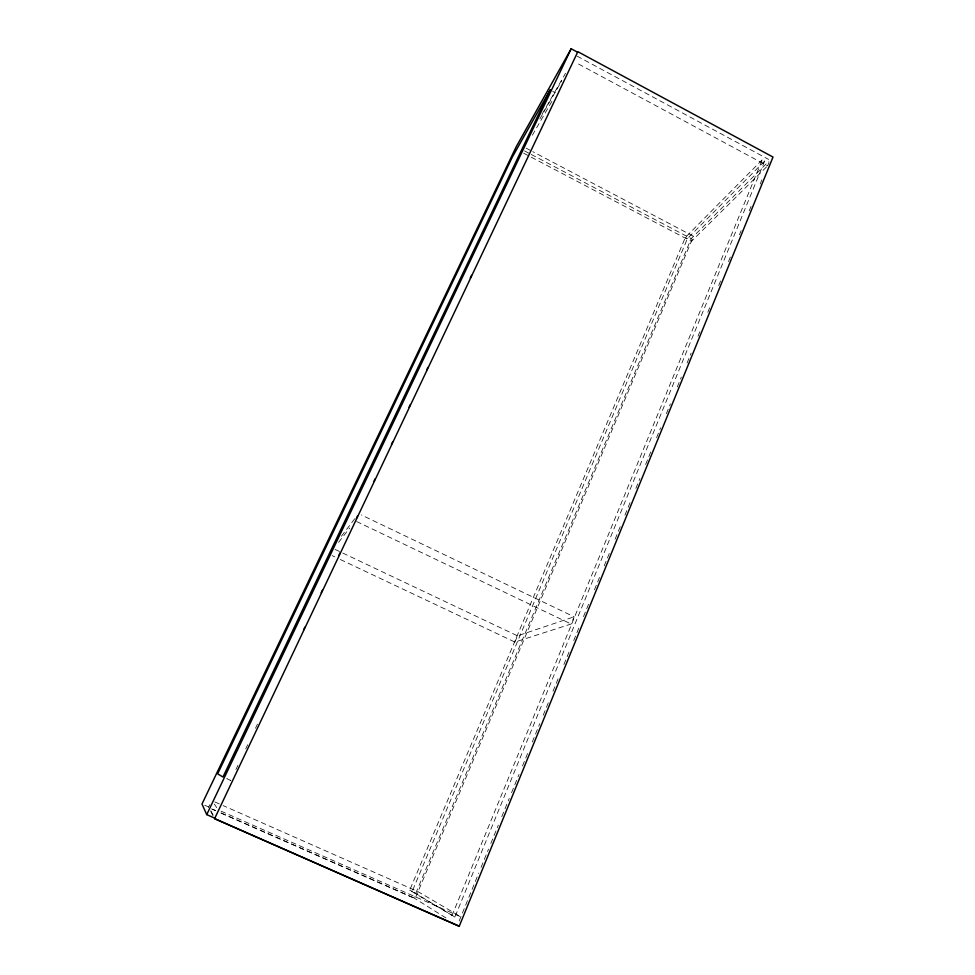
<?xml version="1.0" encoding="UTF-8"?>
<svg xmlns="http://www.w3.org/2000/svg" width="975" height="975" viewBox="0 0 975 975"><rect width="100%" height="100%" fill="white"/><g stroke="black" fill="none" stroke-linecap="round" stroke-linejoin="round"><path stroke-width="0.73" stroke-dasharray="4.88 3.66" d="M459.164 921.009L478.762 873.027M481.065 867.384L488.548 849.067M490.852 843.436L498.322 825.118M501.784 816.672L509.267 798.354M511.558 792.712L519.041 774.406M522.503 765.948L528.828 750.445M532.277 741.999L539.76 723.682M543.209 715.223L549.547 699.733M552.996 691.275L559.321 675.785M563.928 664.511L569.107 651.836M573.714 640.563L580.04 625.06M583.489 616.614L589.826 601.112M594.421 589.838L599.601 577.163M604.207 565.89L610.533 550.388M615.14 539.126L620.319 526.439M624.926 515.166L630.106 502.491M635.858 488.402L639.88 478.542M645.645 464.453L650.812 451.766M656.577 437.69L660.599 427.818M666.352 413.729L670.386 403.869M677.284 386.965L681.318 377.106M687.07 363.017L691.104 353.157M698.003 336.241L700.879 329.197M707.789 312.293L710.665 305.248M718.721 285.529L721.598 278.484M728.496 261.58L731.384 254.536M739.44 234.804L741.158 230.575M749.214 210.856L752.091 203.812M760.147 184.092L761.877 179.863M768.995 162.423L767.593 165.86L575.701 62.51M340.336 559.516L514.885 642.062L571.131 624.012L574.104 616.797L361.384 514.971M451.937 915.732L762.279 159.754L764.668 161.033L454.898 917.036L409.683 890.212L685.364 237.461L762.279 159.754M514.885 642.062L517.518 635.846L574.104 616.797M454.898 917.036L412.193 891.321L687.448 238.558L764.668 161.033M445.916 917.926L413.851 897.865L691.202 238.595L768.861 161.216M235.95 769.482L237.912 765.351M245.724 748.861L247.687 744.742M255.499 728.252L257.449 724.132M208.54 807.373L209.844 804.631M542.149 114.075L565.524 73.271M539.857 118.913L561.722 80.791M532.362 135.196L551.96 101.217M341.384 536.226L355.01 518.408M338.593 542.368L349.684 528.036M766.521 166.92L691.385 241.373L530.4 156.719M221.057 811.139L460.858 916.866L418.043 891.662L223.165 805.606M204.677 805.228L208.723 807.007M212.696 809.213L215.475 810.432M221.02 812.882L413.851 897.865M211.478 808.909L215.621 810.737M221.167 813.187L415.106 898.645L693.517 236.291L532.801 151.661M214.817 801.925L221.776 804.997M409.683 890.212L412.193 891.321M226.858 778.745L230.746 780.475L226.992 778.318M332.097 555.616L334.839 556.908M335.047 549.4L517.518 635.846M356.594 521.515L571.131 624.012M526.098 148.139L531.46 150.954M524.526 150.906L529.9 153.733M531.241 154.44L691.202 238.595M685.364 237.461L687.448 238.558M523.697 153.197L529.059 156.012M552.679 91.345L555.214 92.698M577.066 56.111L768.592 159.413M214.378 804.156L216.718 807.617M210.758 810.725L213.452 815.685M210.819 811.639L212.94 815.588"/><path stroke-width="1.46" d="M459.237 926.25L773.017 157.06L577.846 51.687L214.598 818.659L459.237 926.25L214.598 818.659M303.566 629.911L304.87 627.169M321.141 592.8L322.445 590.058M338.727 555.689L340.019 552.947M356.302 518.578L357.606 515.836M373.888 481.467L375.18 478.725M391.462 444.356L392.767 441.614M409.049 407.258L410.341 404.503M426.623 370.147L427.928 367.392M470.242 278.058L471.547 275.303M214.805 818.171L206.737 814.612L571.167 48.75L577.578 52.211M571.167 48.75L516.238 146.701L201.983 804.034L206.737 814.612M550.156 89.993L222.97 777.014L217.632 773.845L512.338 157.036L550.156 89.993"/></g></svg>
